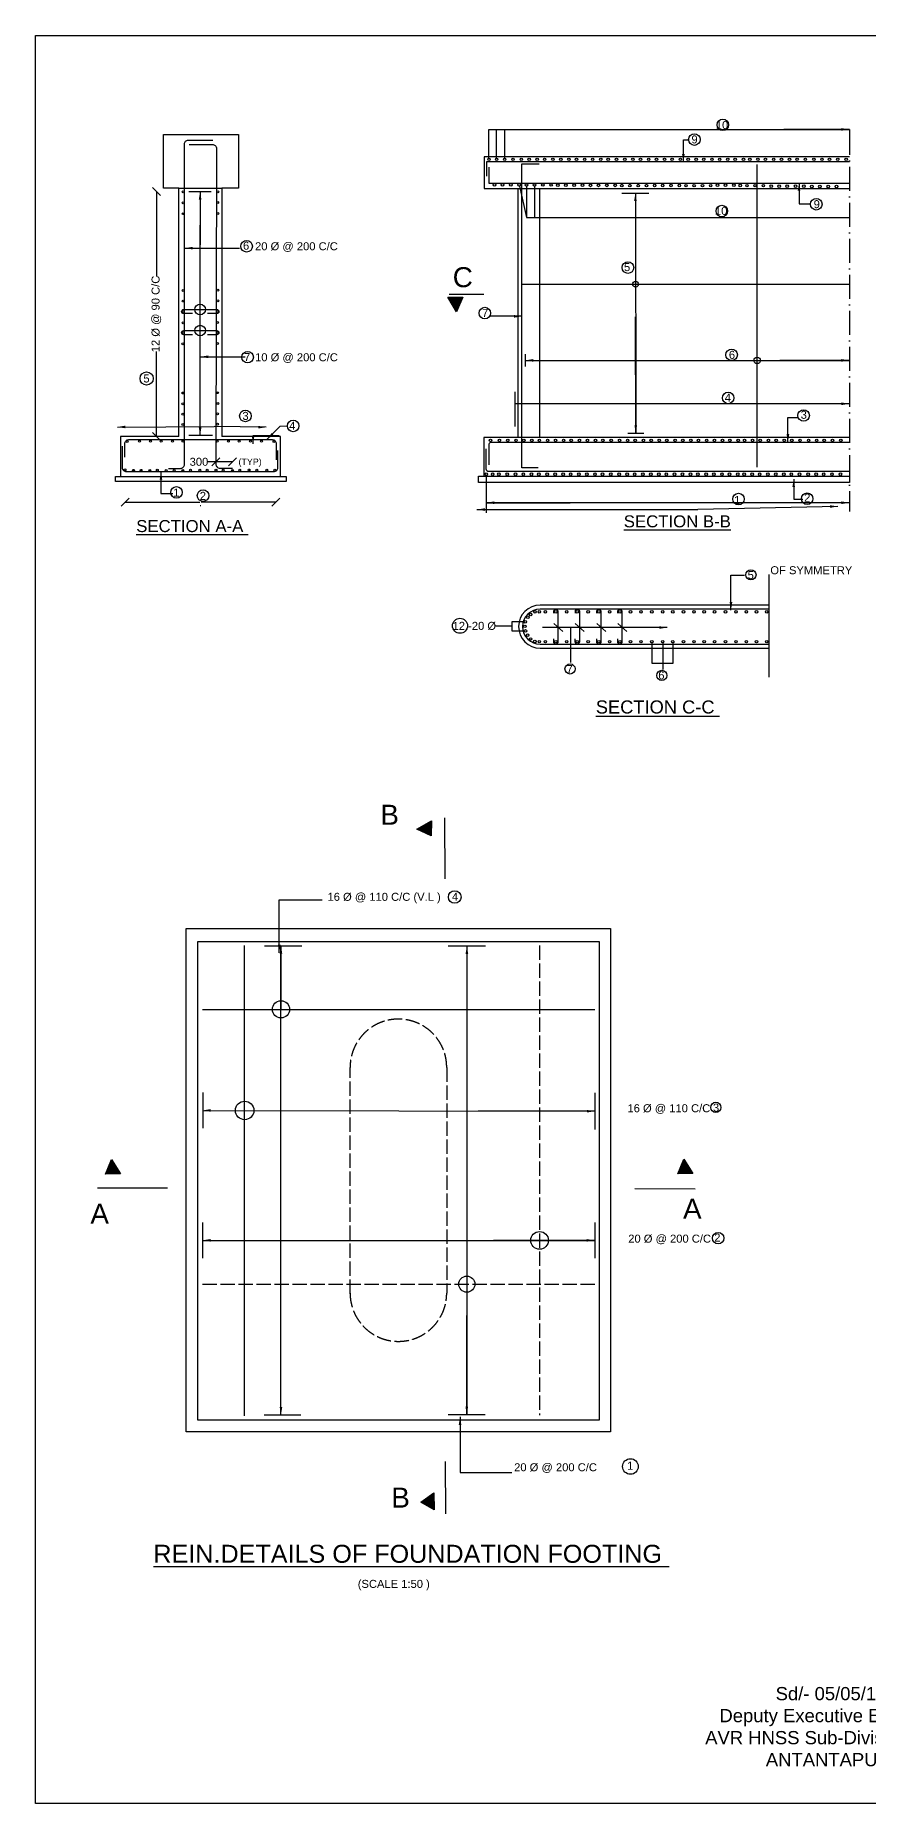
# Model space of a CAD drawing. Header units: millimetres. Extents: x 5124 to 2668651, y 2311 to 44569263.
# Drawn here: x 2640332 to 2650744, y 44547161 to 44569263 of the extents above; entities that cross this region are included whole.
import ezdxf

# ---------------------------------------------------------------- set-up
doc = ezdxf.new("R2010")
doc.units = ezdxf.units.MM
doc.header["$MEASUREMENT"] = 0
doc.linetypes.add('ACAD_ISO02W100', pattern=[15, 12, -3])
doc.linetypes.add('ACAD_ISO10W100', pattern=[18, 12, -3, 0, -3])
for name, color, linetype in [('DIMENSION', 7, 'Continuous'), ('DRAWING', 2, 'Continuous'), ('TEXT', 7, 'Continuous')]:
    doc.layers.add(name, color=color, linetype=linetype)
doc.styles.get("Standard").update_dxf_attribs({"font": 'arial.ttf', "height": 100})
doc.dimstyles.get("Standard").update_dxf_attribs({"dimtxt": 500, "dimasz": 100, "dimexe": 0.18, "dimexo": 0.0625, "dimgap": 0.09, "dimtad": 0, "dimdec": 0, "dimzin": 0, "dimdsep": 46, "dimtxsty": 'Standard', "dimblk": 'OBLIQUE', "dimcen": 0.09, "dimse1": 1, "dimse2": 1, "dimadec": 0, "dimazin": 0, "dimtfac": 1, "dimtdec": 0, "dimtofl": 0, "dimtmove": 0, "dimatfit": 3, "dimfxl": 1, "dimtolj": 1, "dimtzin": 0, "dimarcsym": 0})

# ---------------------------------------------------------------- blocks, each defined once
blk = doc.blocks.new('_Oblique')
at = {"color": 0, "linetype": 'ByBlock', "lineweight": -2}
blk.add_line((-0.5, -0.5), (0.5, 0.5), dxfattribs=at)
blk = doc.blocks.new('*D34')
at = {"layer": 'Defpoints', "color": 0, "transparency": 16777216}
for p in [(2641844, 44567311), (2642248, 44567311), (2641844, 44564251)]:
    blk.add_point(p, dxfattribs=at)
at = {"layer": 'DIMENSION', "color": 0, "lineweight": -2, "transparency": 16777216}
for p, q in [((2641844, 44567311), (2641844, 44566249)), ((2641844, 44564251), (2641844, 44565313))]:
    blk.add_line(p, q, dxfattribs=at)
at = {"layer": 'DIMENSION', "color": 0, "lineweight": -2, "transparency": 16777216, "xscale": 100, "yscale": 100, "zscale": 100}
for p, rotation in [((2641844, 44567311), 90), ((2641844, 44564251), 270)]:
    blk.add_blockref('_Oblique', p, dxfattribs=dict(at, rotation=rotation))
at = {"layer": 'DIMENSION', "color": 0, "transparency": 16777216, "insert": (2641844, 44565781), "char_height": 100, "attachment_point": 5, "rotation": 90}
blk.add_mtext('\\A1;12 Ø @ 90 C/C ', dxfattribs=at)
blk = doc.blocks.new('*D35')
at = {"layer": 'Defpoints', "color": 0, "transparency": 16777216}
for p in [(2642587, 44563933), (2642587, 44563854), (2642794, 44563854)]:
    blk.add_point(p, dxfattribs=at)
at = {"layer": 'DIMENSION', "color": 0, "lineweight": -2, "transparency": 16777216}
for p, q in [((2642587, 44563933), (2642487, 44563933)), ((2642794, 44563933), (2642587, 44563933))]:
    blk.add_line(p, q, dxfattribs=at)
at = {"layer": 'DIMENSION', "color": 0, "lineweight": -2, "transparency": 16777216, "xscale": 100, "yscale": 100, "zscale": 100, "rotation": 180}
blk.add_blockref('_Oblique', (2642587, 44563933), dxfattribs=at)
at = {"layer": 'DIMENSION', "color": 0, "lineweight": -2, "transparency": 16777216, "xscale": 100, "yscale": 100, "zscale": 100}
blk.add_blockref('_Oblique', (2642794, 44563933), dxfattribs=at)
at = {"layer": 'DIMENSION', "color": 0, "transparency": 16777216, "insert": (2642376, 44563933), "char_height": 100, "attachment_point": 5}
blk.add_mtext('\\A1;300', dxfattribs=at)
blk = doc.blocks.new('*D36')
at = {"layer": 'Defpoints', "color": 0, "transparency": 16777216}
for p in [(2641455, 44563435), (2643338, 44563435), (2643338, 44563428)]:
    blk.add_point(p, dxfattribs=at)
at = {"layer": 'DIMENSION', "color": 0, "lineweight": -2, "transparency": 16777216}
for p, q in [((2641455, 44563428), (2642389, 44563428)), ((2643338, 44563428), (2642403, 44563428))]:
    blk.add_line(p, q, dxfattribs=at)
at = {"layer": 'DIMENSION', "color": 0, "lineweight": -2, "transparency": 16777216, "xscale": 100, "yscale": 100, "zscale": 100, "rotation": 180}
blk.add_blockref('_Oblique', (2641455, 44563428), dxfattribs=at)
at = {"layer": 'DIMENSION', "color": 0, "lineweight": -2, "transparency": 16777216, "xscale": 100, "yscale": 100, "zscale": 100}
blk.add_blockref('_Oblique', (2643338, 44563428), dxfattribs=at)
at = {"layer": 'DIMENSION', "color": 0, "transparency": 16777216, "insert": (2642396, 44563428), "char_height": 100, "attachment_point": 5}
blk.add_mtext('\\A1;.', dxfattribs=at)

msp = doc.modelspace()

# ---------------------------------------------------------------- hatches: boundary and pattern name
at = {"layer": 'DIMENSION'}
h = msp.add_hatch(color=0, dxfattribs=at)
h.dxf.hatch_style = 1
h.paths.add_polyline_path([(2645674.9, 44565990.7), (2645486.1, 44565990.7), (2645593.5, 44565809.7)])
h = msp.add_hatch(color=0, dxfattribs=at)
h.dxf.hatch_style = 1
h.paths.add_polyline_path([(2645282.7, 44559445.9), (2645099.9, 44559341.6), (2645279.5, 44559257.2)])
h = msp.add_hatch(color=0, dxfattribs=at)
h.dxf.hatch_style = 1
h.paths.add_polyline_path([(2641395.3, 44555033.1), (2641282.6, 44555210.9), (2641206.6, 44555027.7)])
h = msp.add_hatch(color=0, dxfattribs=at)
h.dxf.hatch_style = 1
h.paths.add_polyline_path([(2648547.9, 44555038.4), (2648435.3, 44555216.2), (2648359.3, 44555032.9)])
h = msp.add_hatch(color=0, dxfattribs=at)
h.dxf.hatch_style = 1
h.paths.add_polyline_path([(2645313.7, 44550835.3), (2645310, 44551045.8), (2645149.7, 44550928.8)])

# ---------------------------------------------------------------- linework, layer by layer
at = {"layer": 'DIMENSION', "color": 0}
for points in [[(2645503.5, 44566026.8), (2645938, 44566026.8)], [(2645486.1, 44565990.7), (2645674.9, 44565990.7), (2645593.5, 44565809.7), (2645486.1, 44565990.7)], [(2645282.7, 44559445.9), (2645279.5, 44559257.2), (2645099.9, 44559341.6), (2645282.7, 44559445.9)], [(2645444.7, 44559483.5), (2645450, 44558720.2)], [(2641395.3, 44555033.1), (2641206.6, 44555027.7), (2641282.6, 44555210.9), (2641395.3, 44555033.1)], [(2648547.9, 44555038.4), (2648359.3, 44555032.9), (2648435.3, 44555216.2), (2648547.9, 44555038.4)], [(2641106.7, 44554858.7), (2641983.7, 44554858.7)], [(2648576.5, 44554842.2), (2647822.6, 44554847.6)], [(2645461.5, 44550782), (2645455.9, 44551436.4)], [(2645313.7, 44550835.3), (2645149.7, 44550928.8), (2645310, 44551045.8), (2645313.7, 44550835.3)]]:
    msp.add_lwpolyline(points, dxfattribs=at)
for centre, radius in [((2648922.6, 44568144.8), 72.3), ((2648567.3, 44567961.1), 72.3), ((2648910.1, 44567067.2), 72.3), ((2650090.9, 44567152.7), 72.3), ((2642971.4, 44566627.1), 72.3), ((2647736.8, 44566360.9), 72.3), ((2645948.3, 44565791.9), 72.3), ((2642984.5, 44565241.6), 72.3), ((2649032.3, 44565269.7), 72.3), ((2642956.6, 44564506.2), 72.3), ((2649932.4, 44564512.2), 72.3), ((2643552.8, 44564381.8), 72.3), ((2642095.8, 44563551.1), 72.3), ((2642427.6, 44563510), 72.3), ((2649118.8, 44563467.8), 72.3), ((2649976.5, 44563471.7), 72.3), ((2649274.2, 44562519.6), 63.4), ((2645637.9, 44561883.6), 93.9), ((2647013.1, 44561343.7), 63.4), ((2648160.5, 44561263.6), 63.4), ((2645572.5, 44558493.3), 78.2)]:
    msp.add_circle(centre, radius, dxfattribs=at)
at = {"layer": 'DIMENSION'}
for centre, radius in [((2641722, 44564974.1), 82.4), ((2648989.4, 44564731.5), 71.8), ((2643400.8, 44557088.7), 107.2), ((2642946.7, 44555825), 115.4), ((2648834.8, 44555864.1), 64.2), ((2646632.6, 44554201.6), 110.8), ((2648863.8, 44554229.1), 71.1), ((2645723.3, 44553654.5), 100.9), ((2647767.9, 44551375.2), 97.7)]:
    msp.add_circle(centre, radius, dxfattribs=at)
at = {"layer": 'DRAWING', "color": 0}
for points in [[(2640331.9, 44569263.4), (2668560.5, 44569263.4), (2668560.5, 44547161), (2640331.9, 44547161)], [(2641332.5, 44563751), (2643466, 44563751), (2643466, 44563685.2), (2641332.5, 44563685.2)], [(2645868, 44563753.4), (2650503.7, 44563753.4), (2650503.7, 44563673.7), (2645868, 44563673.7)], [(2642214.4, 44558098.7), (2647517.3, 44558098.7), (2647517.3, 44551806.3), (2642214.4, 44551806.3)], [(2642357, 44551956.3), (2647383.4, 44551956.3), (2647383.4, 44557934.9), (2642357, 44557934.9)]]:
    msp.add_lwpolyline(points, close=True, dxfattribs=at)
for points in [[(2642125.8, 44564251.2), (2642125.8, 44567355), (2641932.6, 44567355), (2641932.6, 44568025.5), (2642868.3, 44568025.5), (2642868.3, 44567355), (2642661.7, 44567355), (2642661.7, 44564251.2)], [(2646000.5, 44567729.7), (2646000.5, 44568087.8), (2650503.7, 44568087.8), (2650503.7, 44568069.1)], [(2646096.1, 44567729.7), (2646096.1, 44568087.8)], [(2646196.6, 44567729.7), (2646196.6, 44568087.8)], [(2650503.7, 44567743.1), (2645938.3, 44567743.1), (2645938.3, 44567351.3), (2650503.7, 44567351.3)], [(2650503.7, 44567681), (2645971.3, 44567681), (2645971.3, 44567503.1)], [(2646000.2, 44567616.9), (2646000.2, 44567417.1), (2650503.7, 44567417.1)], [(2646616.8, 44563858.2), (2646412, 44563858.2), (2646412, 44567658.2), (2646626.2, 44567658.2)], [(2649351.6, 44563865.1), (2649351.6, 44567648.2)], [(2642125.8, 44567355), (2642661.7, 44567355)], [(2646363.2, 44564235.6), (2646363.2, 44567351.3)], [(2646381.6, 44567380.3), (2646471.2, 44566986.5), (2650503.7, 44566986.5)], [(2646468.4, 44567377.6), (2646471.2, 44566986.5)], [(2646568.8, 44567377.6), (2646568.8, 44566986.5)], [(2646632.3, 44567351.3), (2646632.3, 44564235.6)], [(2642248, 44567310.5), (2642527.8, 44567310.5)], [(2647662.2, 44567292.6), (2647998.4, 44567292.6)], [(2646412, 44566152.3), (2650503.7, 44566152.3)], [(2646454.4, 44565277.8), (2646454.4, 44565124)], [(2646325.1, 44564806.1), (2646325.1, 44564375)], [(2642125.8, 44564251.2), (2641394.3, 44564251.2), (2641394.3, 44563751), (2643393.7, 44563751), (2643393.7, 44564251.2), (2642661.7, 44564251.2)], [(2642250.6, 44564264.7), (2642546.3, 44564264.7)], [(2647734.9, 44564290.6), (2647934.5, 44564290.6)], [(2650503.7, 44564235.6), (2645934.6, 44564235.6), (2645934.6, 44563753.4)], [(2645966.9, 44563762.8), (2645966.9, 44563295.6)], [(2649496.1, 44562524.5), (2649496.1, 44561239.6)], [(2646287.5, 44561876.9), (2646086.8, 44561876.9)], [(2646438.4, 44561934.9), (2646287.5, 44561934.9), (2646287.5, 44561819), (2646440.9, 44561819.2)], [(2646810.4, 44561911.2), (2646921.3, 44561812.1)], [(2647018.5, 44561861.7), (2647018.5, 44561422.7)], [(2647078.5, 44561911.2), (2647189.4, 44561812.1)], [(2647347.6, 44561911.2), (2647458.5, 44561812.1)], [(2647610, 44561911.2), (2647720.9, 44561812.1)], [(2648034.5, 44561669.1), (2648034.5, 44561416.6), (2648300.2, 44561416.6), (2648299.9, 44561669.4)], [(2648171.3, 44561669.1), (2648171.3, 44561337.1)], [(2642946.7, 44552010.2), (2642946.7, 44557886.6)], [(2643193.1, 44557883.8), (2643660.3, 44557883.8)], [(2645492.2, 44557882.3), (2645956.5, 44557882.3)], [(2642422.2, 44557088.7), (2647322, 44557088.7)], [(2642423.5, 44556049.3), (2642423.5, 44555602.8)], [(2647323.2, 44556045.1), (2647323.2, 44555586.2)], [(2642422.2, 44554425.8), (2642422.2, 44553978)], [(2647321.3, 44554425.9), (2647321.3, 44553977.2)], [(2643189.9, 44552019.4), (2643647.3, 44552019.4)], [(2645491, 44552023.5), (2645954.7, 44552023.5)]]:
    msp.add_lwpolyline(points, dxfattribs=at)
at = {"layer": 'DRAWING', "color": 0, "linetype": 'ACAD_ISO10W100', "ltscale": 25}
msp.add_lwpolyline([(2650503.7, 44568069.1), (2650503.7, 44563313.5)], dxfattribs=at)
at = {"layer": 'DRAWING', "color": 0}
for points in [[(2641995.9, 44563850.7), (2642144.6, 44563850.7, 0.4142136), (2642194.6, 44563900.7), (2642194.6, 44567904.6, -0.4142136), (2642244.6, 44567954.6), (2642549.9, 44567954.6)], [(2642252.9, 44567899.8), (2642544.3, 44567899.8, -0.4147371), (2642594.3, 44567849.7), (2642587.3, 44563904.3, 0.4147371), (2642637.3, 44563854.2), (2642794.3, 44563854.2)], [(2642295.5, 44565785.2), (2642185.1, 44565785.2, -1), (2642185.1, 44565837.1), (2642599.6, 44565837.1, -1), (2642599.6, 44565785.1), (2642482.2, 44565785.1)], [(2642295.5, 44565521.7), (2642185.1, 44565521.7, -1), (2642185.1, 44565573.6), (2642599.6, 44565573.6, -1), (2642599.6, 44565521.6), (2642482.2, 44565521.6)], [(2643358, 44564072.5), (2643358, 44563856.2, -0.4142136), (2643308, 44563806.2), (2641471.7, 44563806.2, -0.4142136), (2641421.7, 44563856.2), (2641421.7, 44564127)], [(2641450, 44563989.9), (2641450, 44564160.5, -0.4142136), (2641500, 44564210.5), (2643292.5, 44564210.5, -0.4142136), (2643342.5, 44564160.5), (2643342.5, 44563959.1)], [(2650503.7, 44563810.6), (2645997.2, 44563810.6, -0.4244593), (2645965.9, 44563843), (2645965.9, 44564093.9)], [(2646000.9, 44563896.9), (2646000.9, 44564143.2, -0.3300403), (2646027.2, 44564178.7), (2650503.7, 44564178.7)], [(2649496.1, 44562142.1), (2646639.9, 44562142.1, 1), (2646639.9, 44561604), (2649496.1, 44561604)], [(2649496.1, 44562092.3), (2646639.9, 44562092.3, 1), (2646639.9, 44561653.8), (2649496.1, 44561653.8)], [(2646805.1, 44561718.6), (2646805.1, 44561686.8, 1), (2646865.8, 44561686.8), (2646865.8, 44562063.4, 0.8767859), (2646807.8, 44562063.4), (2646807.8, 44562041.6)], [(2647073.2, 44561718.6), (2647073.2, 44561686.8, 1), (2647133.9, 44561686.8), (2647133.9, 44562063.4, 0.8767859), (2647075.9, 44562063.4), (2647075.9, 44562041.6)], [(2647342.3, 44561718.6), (2647342.3, 44561686.8, 1), (2647403, 44561686.8), (2647403, 44562063.4, 0.8767859), (2647345, 44562063.4), (2647345, 44562041.6)], [(2647604.8, 44561718.6), (2647604.8, 44561686.8, 1), (2647665.5, 44561686.8), (2647665.5, 44562063.4, 0.8767859), (2647607.5, 44562063.4), (2647607.5, 44562041.6)]]:
    msp.add_lwpolyline(points, format="xyb", dxfattribs=at)
at = {"layer": 'DRAWING', "color": 0, "linetype": 'ACAD_ISO02W100', "ltscale": 15}
for points in [[(2646632.6, 44557888.6), (2646632.6, 44552016.3)], [(2642419.6, 44553654.5), (2647323.5, 44553654.5)]]:
    msp.add_lwpolyline(points, dxfattribs=at)
msp.add_lwpolyline([(2644264.8, 44553534.2), (2644264.8, 44556363.7, -1), (2645472.1, 44556363.7), (2645472.1, 44553542.6, -1), (2644264.8, 44553542.6, -1)], format="xyb", dxfattribs=at)
at = {"layer": 'DRAWING', "color": 0}
for centre, radius in [((2646000.5, 44567713.7), 16.1), ((2646096.1, 44567713.7), 16.1), ((2646196.6, 44567713.7), 16.1), ((2646300.8, 44567713.7), 16.1), ((2646404.2, 44567713.7), 16.1), ((2646501.8, 44567713.7), 16.1), ((2646602.3, 44567713.7), 16.1), ((2646696, 44567713.7), 16.1), ((2646799.4, 44567713.7), 16.1), ((2646898.9, 44567713.7), 16.1), ((2646999.4, 44567713.7), 16.1), ((2647093.1, 44567713.7), 16.1), ((2647196.5, 44567713.7), 16.1), ((2647296.3, 44567713.7), 16.1), ((2647396.8, 44567713.7), 16.1), ((2647490.5, 44567713.7), 16.1), ((2647593.9, 44567713.7), 16.1), ((2647698.7, 44567713.7), 16.1), ((2647799.2, 44567713.7), 16.1), ((2647893, 44567713.7), 16.1), ((2647996.3, 44567713.7), 16.1), ((2648094.1, 44567713.7), 16.1), ((2648194.6, 44567713.7), 16.1), ((2648288.3, 44567713.7), 16.1), ((2648391.7, 44567713.7), 16.1), ((2648489.5, 44567713.7), 16.1), ((2648590, 44567713.7), 16.1), ((2648683.7, 44567713.7), 16.1), ((2648787.1, 44567713.7), 16.1), ((2648883.2, 44567713.7), 16.1), ((2648983.7, 44567713.7), 16.1), ((2649077.4, 44567713.7), 16.1), ((2649180.8, 44567713.7), 16.1), ((2649260.5, 44567713.7), 16.1), ((2649361, 44567713.7), 16.1), ((2649454.7, 44567713.7), 16.1), ((2649558.1, 44567713.7), 16.1), ((2649656, 44567713.7), 16.1), ((2649756.5, 44567713.7), 16.1), ((2649850.2, 44567713.7), 16.1), ((2649953.6, 44567713.7), 16.1), ((2650060.9, 44567713.7), 16.1), ((2650161.4, 44567713.7), 16.1), ((2650255.1, 44567713.7), 16.1), ((2650358.5, 44567713.7), 16.1), ((2650463.9, 44567713.7), 16.1), ((2646068.5, 44567395.6), 16.1), ((2646169, 44567395.6), 16.1), ((2646273.2, 44567395.6), 16.1), ((2646376.6, 44567395.6), 16.1), ((2646468.3, 44567393.6), 16.1), ((2646568.8, 44567393.6), 16.1), ((2646673.1, 44567393.6), 16.1), ((2646776.4, 44567393.6), 16.1), ((2646860.6, 44567391), 16.1), ((2646961.1, 44567391), 16.1), ((2647065.4, 44567391), 16.1), ((2647168.8, 44567391), 16.1), ((2647268.5, 44567388.3), 16.1), ((2647369, 44567388.3), 16.1), ((2647473.3, 44567388.3), 16.1), ((2647576.7, 44567388.3), 16.1), ((2647660.9, 44567385.7), 16.1), ((2647761.4, 44567385.7), 16.1), ((2647865.6, 44567385.7), 16.1), ((2647969, 44567385.7), 16.1), ((2648070.4, 44567387.5), 16.1), ((2648170.9, 44567387.5), 16.1), ((2648275.1, 44567387.5), 16.1), ((2648378.5, 44567387.5), 16.1), ((2648462.7, 44567384.8), 16.1), ((2648563.2, 44567384.8), 16.1), ((2648667.5, 44567384.8), 16.1), ((2648770.9, 44567384.8), 16.1), ((2648856.3, 44567390.4), 16.1), ((2648956.8, 44567390.4), 16.1), ((2649061.1, 44567390.4), 16.1), ((2649140.3, 44567386.9), 16.1), ((2649224.5, 44567384.3), 16.1), ((2649325, 44567384.3), 16.1), ((2649429.2, 44567384.3), 16.1), ((2649528, 44567378.3), 16.1), ((2649626.9, 44567377.9), 16.1), ((2649727.4, 44567377.9), 16.1), ((2649831.7, 44567377.9), 16.1), ((2649935.1, 44567377.9), 16.1), ((2650035.3, 44567375.3), 16.1), ((2650135.8, 44567375.3), 16.1), ((2650240.1, 44567375.3), 16.1), ((2650343.5, 44567375.3), 16.1), ((2642178, 44567306.9), 12.1), ((2642178.8, 44567170.3), 12.1), ((2642610.1, 44567174.8), 12.1), ((2642613.4, 44567306.7), 12.1), ((2642178.3, 44567034.5), 12.1), ((2642610.6, 44567037.8), 12.1), ((2642180.3, 44566073.5), 12.1), ((2642610.8, 44566077), 12.1), ((2647831.9, 44566152.3), 36.1), ((2642179.1, 44565810.8), 12.1), ((2642180.3, 44565942.8), 12.1), ((2642390.5, 44565837.1), 67), ((2642607.7, 44565812.4), 12.1), ((2642610.6, 44565944.6), 12.1), ((2642177.7, 44565670.7), 12.1), ((2642390.5, 44565573.6), 66.4), ((2642608.5, 44565673.1), 12.1), ((2642175.1, 44565406.6), 12.1), ((2642178.1, 44565548.2), 12.1), ((2642606, 44565550.5), 12.1), ((2642606.9, 44565412.4), 12.1), ((2649351.6, 44565200.9), 40.8), ((2642173.6, 44564793.1), 12.1), ((2642608.5, 44564797), 12.1), ((2642174.5, 44564529.2), 12.1), ((2642175.8, 44564657.3), 12.1), ((2642609.3, 44564533.1), 12.1), ((2642610.6, 44564661.2), 12.1), ((2642174.5, 44564400.4), 12.1), ((2642609.3, 44564404.3), 12.1), ((2641478.8, 44564186.7), 12.1), ((2641631.8, 44564191.9), 12.1), ((2641768.9, 44564191.9), 12.1), ((2641904.5, 44564191.9), 12.1), ((2642044.1, 44564191.9), 12.1), ((2642176.4, 44564191.9), 12.1), ((2642605.4, 44564191.9), 12.1), ((2642743.5, 44564191.9), 12.1), ((2642879.3, 44564191.9), 12.1), ((2643019.9, 44564191.9), 12.1), ((2643157.1, 44564191.9), 12.1), ((2643313.6, 44564186.4), 12.1), ((2646018.7, 44564200.9), 16.1), ((2646130.3, 44564200.9), 16.1), ((2646234.6, 44564200.9), 16.1), ((2646338, 44564200.9), 16.1), ((2646435.6, 44564200.9), 16.1), ((2646536.1, 44564200.9), 16.1), ((2646629.8, 44564200.9), 16.1), ((2646733.2, 44564200.9), 16.1), ((2646832.7, 44564200.9), 16.1), ((2646933.2, 44564200.9), 16.1), ((2647026.9, 44564200.9), 16.1), ((2647130.3, 44564200.9), 16.1), ((2647230.1, 44564200.9), 16.1), ((2647330.6, 44564200.9), 16.1), ((2647424.3, 44564200.9), 16.1), ((2647527.7, 44564200.9), 16.1), ((2647632.5, 44564200.9), 16.1), ((2647733, 44564200.9), 16.1), ((2647826.7, 44564200.9), 16.1), ((2647930.1, 44564200.9), 16.1), ((2648027.9, 44564200.9), 16.1), ((2648128.4, 44564200.9), 16.1), ((2648222.1, 44564200.9), 16.1), ((2648325.5, 44564200.9), 16.1), ((2648423.2, 44564200.9), 16.1), ((2648523.7, 44564200.9), 16.1), ((2648617.4, 44564200.9), 16.1), ((2648720.8, 44564200.9), 16.1), ((2648817, 44564200.9), 16.1), ((2648917.5, 44564200.9), 16.1), ((2649011.2, 44564200.9), 16.1), ((2649114.6, 44564200.9), 16.1), ((2649194.3, 44564200.9), 16.1), ((2649294.8, 44564200.9), 16.1), ((2649388.5, 44564200.9), 16.1), ((2649491.9, 44564200.9), 16.1), ((2649589.8, 44564200.9), 16.1), ((2649690.3, 44564200.9), 16.1), ((2649784, 44564200.9), 16.1), ((2649887.4, 44564200.9), 16.1), ((2649994.7, 44564200.9), 16.1), ((2650095.2, 44564200.9), 16.1), ((2650188.9, 44564200.9), 16.1), ((2650292.3, 44564200.9), 16.1), ((2650397.7, 44564200.9), 16.1), ((2641451.8, 44563831.3), 12.1), ((2641558.8, 44563826.7), 12.1), ((2641652.2, 44563826.7), 12.1), ((2641762.9, 44563826.3), 12.1), ((2641855.9, 44563827.2), 12.1), ((2641965, 44563825.2), 12.1), ((2642065.5, 44563824.2), 12.1), ((2642173.6, 44563826.3), 12.1), ((2642271.5, 44563828.5), 12.1), ((2642385.9, 44563827.7), 12.1), ((2642478.2, 44563829.2), 12.1), ((2642588.9, 44563827), 12.1), ((2642680, 44563827.7), 12.1), ((2642795.1, 44563826.3), 12.1), ((2642885.2, 44563828.5), 12.1), ((2643004.7, 44563830.6), 12.1), ((2643098.2, 44563828.5), 12.1), ((2643224.6, 44563828.1), 12.1), ((2643325, 44563829.3), 12.1), ((2645966.9, 44563778.9), 16.1), ((2646045.8, 44563778.9), 16.1), ((2646124.4, 44563778.9), 16.1), ((2646228.7, 44563778.9), 16.1), ((2646332.1, 44563778.9), 16.1), ((2646429.7, 44563778.9), 16.1), ((2646530.2, 44563778.9), 16.1), ((2646623.9, 44563778.9), 16.1), ((2646727.3, 44563778.9), 16.1), ((2646826.8, 44563778.9), 16.1), ((2646927.3, 44563778.9), 16.1), ((2647021, 44563778.9), 16.1), ((2647124.4, 44563778.9), 16.1), ((2647224.1, 44563778.9), 16.1), ((2647324.7, 44563778.9), 16.1), ((2647418.4, 44563778.9), 16.1), ((2647521.7, 44563778.9), 16.1), ((2647626.6, 44563778.9), 16.1), ((2647727.1, 44563778.9), 16.1), ((2647820.8, 44563778.9), 16.1), ((2647924.2, 44563778.9), 16.1), ((2648021.9, 44563778.9), 16.1), ((2648122.4, 44563778.9), 16.1), ((2648216.1, 44563778.9), 16.1), ((2648319.5, 44563778.9), 16.1), ((2648417.3, 44563778.9), 16.1), ((2648517.8, 44563778.9), 16.1), ((2648611.5, 44563778.9), 16.1), ((2648714.9, 44563778.9), 16.1), ((2648811.1, 44563778.9), 16.1), ((2648911.6, 44563778.9), 16.1), ((2649005.3, 44563778.9), 16.1), ((2649108.7, 44563778.9), 16.1), ((2649188.3, 44563778.9), 16.1), ((2649288.8, 44563778.9), 16.1), ((2649382.5, 44563778.9), 16.1), ((2649485.9, 44563778.9), 16.1), ((2649583.8, 44563778.9), 16.1), ((2649684.3, 44563778.9), 16.1), ((2649778, 44563778.9), 16.1), ((2649881.4, 44563778.9), 16.1), ((2649988.7, 44563778.9), 16.1), ((2650089.2, 44563778.9), 16.1), ((2650182.9, 44563778.9), 16.1), ((2650286.3, 44563778.9), 16.1), ((2650391.7, 44563778.9), 16.1), ((2646521.9, 44562024.5), 15.9), ((2646576, 44562057.2), 15.9), ((2646629.4, 44562057.2), 15.9), ((2646704.9, 44562057.2), 15.9), ((2646836.5, 44562057.2), 15.9), ((2646971.5, 44562057.2), 15.9), ((2647103.1, 44562057.2), 15.9), ((2647240.2, 44562057.2), 15.9), ((2647372.7, 44562057.2), 15.9), ((2647507.9, 44562057.2), 15.9), ((2647636.3, 44562057.2), 15.9), ((2647768.7, 44562057.2), 15.9), ((2647899.5, 44562057.2), 15.9), ((2648034.5, 44562057.2), 15.9), ((2648171.3, 44562057.2), 15.9), ((2648296.8, 44562057.2), 15.9), ((2648430.5, 44562057.2), 15.9), ((2648562.3, 44562057.2), 15.9), ((2648688.7, 44562057.2), 15.9), ((2648819.7, 44562057.2), 15.9), ((2648955.4, 44562057.2), 15.9), ((2649087.8, 44562057.2), 15.9), ((2649216.8, 44562057.2), 15.9), ((2649343.1, 44562057.2), 15.9), ((2649470.8, 44562057.2), 15.9), ((2646448.8, 44561876.4), 15.9), ((2646454.1, 44561932.2), 15.9), ((2646456.9, 44561819.2), 15.9), ((2646485.2, 44561991.4), 15.9), ((2646483.6, 44561765.7), 15.9), ((2646520.6, 44561718.9), 15.9), ((2646573.1, 44561686.5), 15.9), ((2646629.4, 44561685), 15.9), ((2646704.9, 44561685), 15.9), ((2646836.5, 44561685), 15.9), ((2646971.5, 44561685), 15.9), ((2647103.1, 44561685), 15.9), ((2647240.2, 44561685), 15.9), ((2647372.7, 44561685), 15.9), ((2647507.9, 44561685), 15.9), ((2647636.3, 44561685), 15.9), ((2647768.7, 44561685), 15.9), ((2647899.5, 44561685), 15.9), ((2648034.5, 44561685), 15.9), ((2648171.3, 44561685), 15.9), ((2648296.8, 44561685), 15.9), ((2648430.5, 44561685), 15.9), ((2648562.3, 44561685), 15.9), ((2648688.7, 44561685), 15.9), ((2648819.7, 44561685), 15.9), ((2648955.4, 44561685), 15.9), ((2649087.8, 44561685), 15.9), ((2649216.8, 44561685), 15.9), ((2649343.1, 44561685), 15.9), ((2649470.8, 44561685), 15.9)]:
    msp.add_circle(centre, radius, dxfattribs=at)

# ---------------------------------------------------------------- texts
at = {"layer": 'DIMENSION', "insert": (2648681, 44548618.7), "char_height": 165, "width": 3164.376, "attachment_point": 1}
msp.add_mtext('\\pi901.42;Sd/- 05/05/12 \\P\\pi199.27;{\\C0;Deputy Executive Engineer  \\P\\pi21.328;AVR HNSS Sub-Division No- 1 \\P\\pi778.97;ANTANTAPUR.}', dxfattribs=at)
at = {"layer": 'TEXT', "color": 0}
for s, height, p in [('9', 100, (2648530.3, 44567912.9)), ('10', 100, (2648834.9, 44568092.6)), ('10', 100, (2648824.1, 44567020.2)), ('9', 100, (2650057.2, 44567103.3)), ('6', 100, (2642926.4, 44566584.2)), ('20 Ø @ 200 C/C', 100, (2643077.1, 44566577.3)), ('C', 250, (2645546.9, 44566115.7)), ('5', 100, (2647687.7, 44566316.8)), ('7', 100, (2645913.6, 44565743.6)), ('7', 100, (2642939, 44565191.7)), ('10 Ø @ 200 C/C ', 100, (2643077.6, 44565189.8)), ('6', 100, (2648997.9, 44565220.1)), ('5', 100, (2641681.8, 44564924.6)), ('4', 100, (2648946.3, 44564684.9)), ('3', 100, (2642919.5, 44564457.3)), ('3', 100, (2649895.2, 44564470.8)), ('4', 100, (2643504.1, 44564334.5)), ('(TYP)', 79.39, (2642870, 44563894)), ('1', 100, (2642054.6, 44563498.6)), ('2', 100, (2642386.5, 44563457.5)), ('1', 100, (2649063.1, 44563404.5)), ('2', 100, (2649938.6, 44563434.4)), ('%%USECTION A-A ', 150, (2641592.1, 44563055)), ('%%USECTION B-B', 150, (2647684.3, 44563114)), ('5', 100, (2649232.9, 44562467.8)), ('OF SYMMETRY ', 100, (2649516.1, 44562527.8)), ('12 -20 Ø ', 100, (2645545.5, 44561832.5)), ('7', 100, (2646969.3, 44561291.5)), ('6', 100, (2648115.6, 44561214.1)), ('%%USECTION C-C ', 163.449, (2647335.1, 44560786.9)), ('B', 250, (2644642.7, 44559397)), ('16 Ø @ 110 C/C (V.L )', 100, (2643982.7, 44558445.6)), ('4', 100, (2645537.5, 44558448.3)), ('16 Ø @ 110 C/C ', 100, (2647731, 44555803.1)), ('3', 100, (2648799.4, 44555810.6)), ('A', 250, (2641019, 44554408.8)), ('A', 250, (2648424.8, 44554471)), ('20 Ø @ 200 C/C ', 100, (2647740.5, 44554173.2)), ('2', 100, (2648816, 44554185.7)), ('20 Ø @ 200 C/C ', 100, (2646314.8, 44551315.4)), ('1', 100, (2647725.5, 44551334.4)), ('B', 250, (2644778.8, 44550861.2)), ('%%UREIN.DETAILS OF FOUNDATION FOOTING ', 225, (2641806.8, 44550171.5)), ('(SCALE 1:50 )', 100, (2644360.3, 44549857.7))]:
    msp.add_text(s, height=height, dxfattribs=at).set_placement(p)

# ---------------------------------------------------------------- dimensions: what is measured, and where the dimension line sits
at = {"layer": 'DIMENSION'}
dim = msp.add_linear_dim(base=(2641843.5, 44567310.5), p1=(2641843.8, 44564251.2), p2=(2642248, 44567310.5), angle=90, text='12 Ø @ 90 C/C ', dimstyle='Standard', dxfattribs=at)
dim.commit()
dim.dimension.update_dxf_attribs({"geometry": '*D34', "text_midpoint": (2641843.5, 44565780.9)})
for base, p1, p2, text, picture, middle in [((2642586.6, 44563933), (2642794.3, 44563854.2), (2642586.6, 44563854.2), '300', '*D35', (2642376.2, 44563933)), ((2643337.9, 44563427.6), (2641454.7, 44563435.2), (2643337.9, 44563435.2), '.', '*D36', (2642396.3, 44563427.6))]:
    dim = msp.add_linear_dim(base=base, p1=p1, p2=p2, text=text, dimstyle='Standard', dxfattribs=at)
    dim.commit()
    dim.dimension.update_dxf_attribs({"geometry": picture, "text_midpoint": middle})

# ---------------------------------------------------------------- leaders
msp.add_leader([(2643224.7, 44564210.5), (2643391.1, 44564377.4), (2643480.4, 44564381.8)], dimstyle='Standard', override={"dimgap": 0.09, "dimtad": 0}, dxfattribs=at)
at = {"layer": 'DIMENSION', "color": 0}
msp.add_leader([(2649024.2, 44562079.1), (2649024.2, 44562515.4), (2649193.7, 44562515.4)], dimstyle='Standard', override={"dimgap": 0.09, "dimtad": 0}, dxfattribs=at)
at = {"layer": 'DRAWING', "color": 0}
for points, override in [([(2650503.7, 44568087.8), (2649686.1, 44568087.8)], {"dimgap": 0.09, "dimtad": 0}), ([(2642390.5, 44567310.5), (2642390.5, 44566643.9)], {"dimasz": 100, "dimgap": 0.09, "dimtad": 0}), ([(2647830.3, 44567292.6), (2647834.7, 44564290.6)], {"dimgap": 0.09, "dimtad": 0}), ([(2642390.5, 44564264.7), (2642390.5, 44566891.2)], {"dimasz": 100, "dimgap": 0.09, "dimtad": 0}), ([(2647834.7, 44564290.6), (2647832.5, 44565743.4)], {"dimgap": 0.09, "dimtad": 0}), ([(2646454.4, 44565200.9), (2650503.7, 44565200.9)], {"dimgap": 0.09, "dimtad": 0}), ([(2650503.7, 44565200.9), (2649634.3, 44565200.9)], {"dimgap": 0.09, "dimtad": 0}), ([(2650503.7, 44564658.5), (2646325.1, 44564658.5)], {"dimgap": 0.09, "dimtad": 0}), ([(2650503.7, 44563421.8), (2645966.9, 44563421.8)], {"dimgap": 0.09, "dimtad": 0}), ([(2645966.9, 44563421.8), (2647014.3, 44563421.8)], {"dimgap": 0.09, "dimtad": 0}), ([(2648228.3, 44561861.7), (2646668.7, 44561861.7)], {"dimasz": 100, "dimgap": 0.09, "dimtad": 0}), ([(2643400.8, 44552019.4), (2643400.8, 44557883.8)], {"dimgap": 0.09, "dimtad": 0}), ([(2643400.8, 44557883.8), (2643400.8, 44557088.7)], {"dimgap": 0.09, "dimtad": 0}), ([(2645724.4, 44557882.3), (2645722.8, 44552023.5)], {"dimgap": 0.09, "dimtad": 0}), ([(2642423.5, 44555826.1), (2647323.2, 44555815.7)], {"dimgap": 0.09, "dimtad": 0}), ([(2647323.2, 44555815.7), (2645869.2, 44555818.8)], {"dimgap": 0.09, "dimtad": 0}), ([(2642422.2, 44554201.9), (2647321.3, 44554201.6)], {"dimgap": 0.09, "dimtad": 0}), ([(2647321.3, 44554201.6), (2646057, 44554201.7)], {"dimgap": 0.09, "dimtad": 0}), ([(2645722.8, 44552023.5), (2645722.8, 44553260.6)], {"dimgap": 0.09, "dimtad": 0})]:
    msp.add_leader(points, dimstyle='Standard', override=override, dxfattribs=at)
at = {"layer": 'TEXT', "color": 0}
for points in [[(2648429.5, 44567679.5), (2648429.5, 44567958.5), (2648502.8, 44567958.5)], [(2649874.4, 44567420.9), (2649874.4, 44567157.4), (2650021.5, 44567157.4)], [(2642198.6, 44566604.1), (2642881.2, 44566604.1)], [(2646415, 44565751.6), (2646002.7, 44565751.6)], [(2642391.6, 44565245.6), (2642955.5, 44565245.6)], [(2649735.8, 44564178.7), (2649735.8, 44564486.1), (2649859.3, 44564486.1)], [(2641356.4, 44564368), (2642567.4, 44564373.9)], [(2643216.3, 44564364.8), (2642567.4, 44564373.9)], [(2643052.6, 44564156.2), (2643052.6, 44564262.3), (2643380.3, 44564262.3)], [(2641901.4, 44563808), (2641901.4, 44563537.9), (2642048.7, 44563537.9)], [(2649808, 44563717), (2649808, 44563464.3), (2649922.4, 44563464.3)], [(2650360.2, 44563376.1), (2648608.6, 44563336.3)], [(2645849.2, 44563336.3), (2648608.6, 44563336.3)], [(2643379.8, 44557796.7), (2643379.8, 44558460.1), (2643915.8, 44558460.1)], [(2645638.9, 44551995.4), (2645638.9, 44551299.4), (2646287.8, 44551299.4)]]:
    msp.add_leader(points, dimstyle='Standard', override={"dimgap": 0.09, "dimtad": 0}, dxfattribs=at)

doc.saveas('drawing.dxf')
